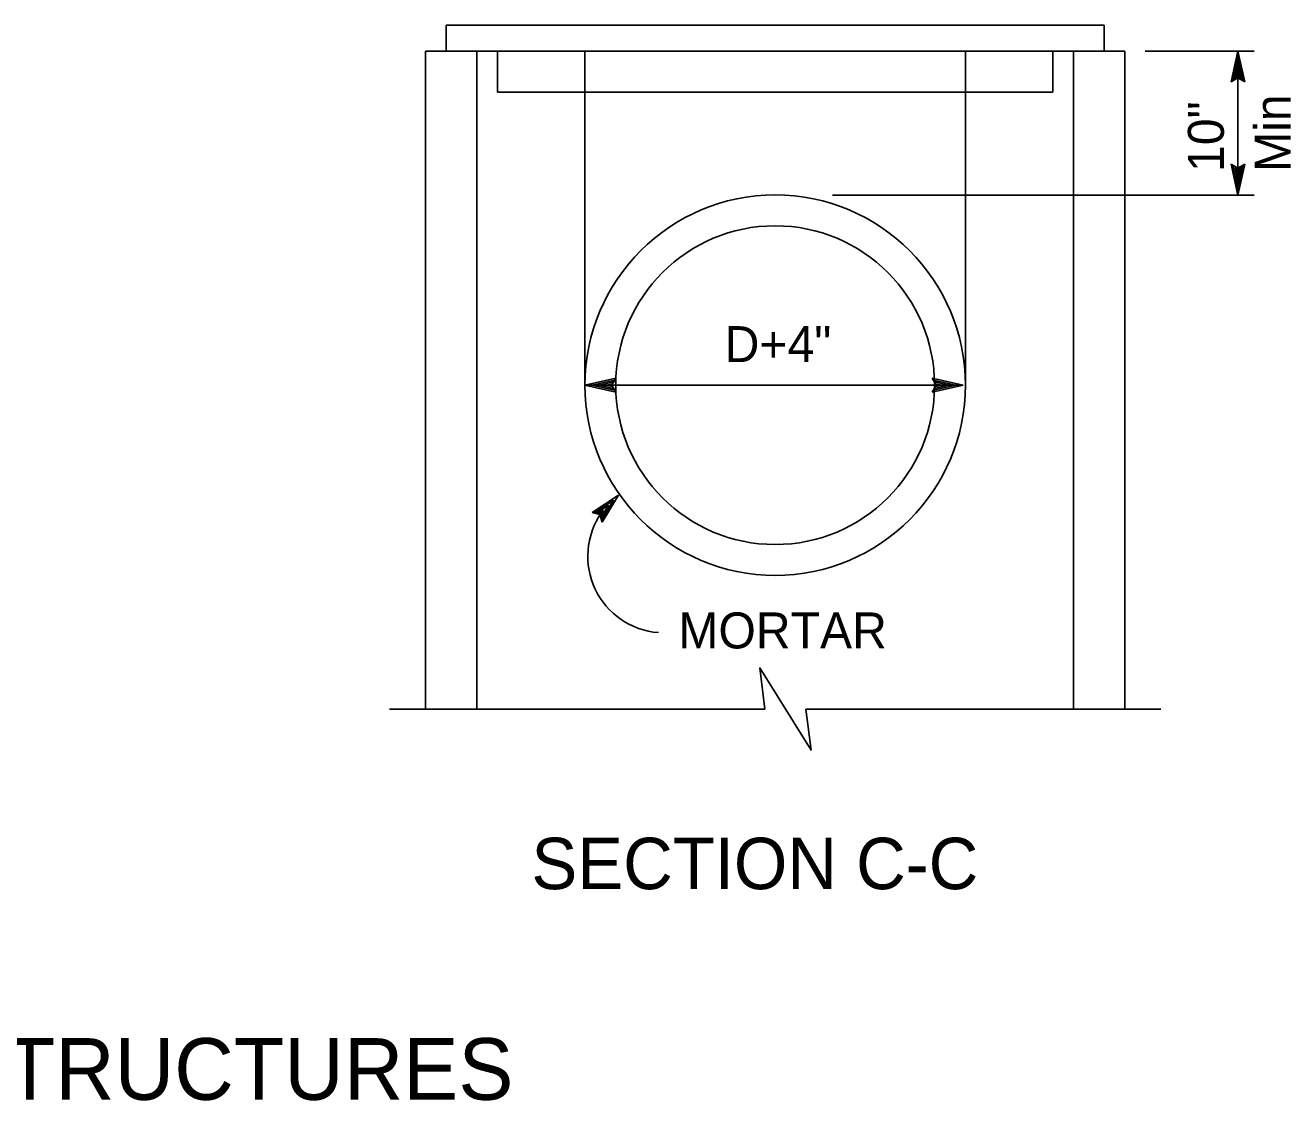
# Model space of a CAD drawing. Extents: x -894 to 866, y -472 to 714.
# Drawn here: x -222.7 to 23.5, y 222.3 to 431.5 of the extents above; entities that cross this region are included whole.
import ezdxf

# ---------------------------------------------------------------- set-up
doc = ezdxf.new("R2010")
doc.units = 0
for name, color, linetype in [('56 Stage 3 Anno', 7, 'Continuous'), ('57 Undefined', 7, 'Continuous'), ('60 Nongeo Data', 7, 'Continuous')]:
    doc.layers.add(name, color=color, linetype=linetype)

msp = doc.modelspace()

# ---------------------------------------------------------------- linework, layer by layer
at = {"layer": '56 Stage 3 Anno'}
for p, q in [((-4.84, 426.48), (16.36, 426.48)), ((11.86, 420.48), (13.2, 426.48)), ((13.2, 426.48), (13.2, 398.47)), ((13.2, 426.48), (13.2, 426.48)), ((13.2, 426.48), (14.53, 420.48)), ((12.21, 420.7), (13.2, 425.1)), ((12.57, 420.93), (13.19, 423.72)), ((13.19, 423.72), (13.82, 420.89)), ((13.2, 425.09), (14.17, 420.72)), ((13.2, 421.28), (11.86, 420.48)), ((12.92, 421.11), (13.19, 422.34)), ((13.19, 422.34), (13.46, 421.13)), ((14.53, 420.48), (13.2, 421.28)), ((11.86, 420.48), (11.86, 420.48)), ((14.53, 420.48), (14.53, 420.48)), ((13.2, 398.47), (11.87, 404.47)), ((11.87, 404.47), (11.87, 404.47)), ((11.87, 404.47), (13.2, 403.67)), ((13.2, 398.47), (11.87, 404.47)), ((11.87, 404.47), (11.87, 404.47)), ((11.87, 404.47), (13.2, 403.67)), ((13.19, 399.87), (12.23, 404.24)), ((13.19, 399.87), (12.23, 404.24)), ((13.2, 401.24), (12.57, 404.06)), ((13.2, 401.24), (12.57, 404.06)), ((13.2, 402.62), (12.93, 403.83)), ((13.2, 402.62), (12.93, 403.83)), ((13.2, 403.67), (14.54, 404.47)), ((14.54, 404.47), (13.2, 398.47)), ((13.2, 403.67), (14.54, 404.47)), ((14.54, 404.47), (13.2, 398.47)), ((14.18, 404.26), (13.2, 399.85)), ((14.18, 404.26), (13.2, 399.85)), ((13.82, 404.02), (13.2, 401.24)), ((13.82, 404.02), (13.2, 401.24)), ((13.47, 403.85), (13.2, 402.62)), ((13.47, 403.85), (13.2, 402.62)), ((14.54, 404.47), (14.54, 404.47)), ((14.54, 404.47), (14.54, 404.47)), ((-65.65, 398.47), (16.36, 398.47)), ((13.2, 398.47), (13.2, 398.47)), ((13.2, 398.47), (13.2, 398.47)), ((-113.82, 361.48), (-107.82, 362.81)), ((-112.43, 361.48), (-108.06, 362.45)), ((-111.06, 361.48), (-108.23, 362.11)), ((-107.82, 362.81), (-108.62, 361.48)), ((-107.82, 362.81), (-107.82, 362.81)), ((-45.48, 361.48), (-46.28, 362.82)), ((-46.28, 362.82), (-46.28, 362.82)), ((-46.28, 362.82), (-40.28, 361.48)), ((-46.06, 362.47), (-41.66, 361.48)), ((-45.83, 362.11), (-43.04, 361.48)), ((-113.82, 361.48), (-40.28, 361.48)), ((-107.82, 360.14), (-113.82, 361.48)), ((-113.82, 361.48), (-113.82, 361.48)), ((-108.04, 360.5), (-112.44, 361.48)), ((-108.27, 360.86), (-111.06, 361.48)), ((-109.68, 361.48), (-108.47, 361.75)), ((-108.45, 361.2), (-109.68, 361.48)), ((-108.62, 361.48), (-107.82, 360.14)), ((-107.82, 360.14), (-107.82, 360.14)), ((-40.28, 361.48), (-46.28, 360.15)), ((-46.28, 360.15), (-45.48, 361.48)), ((-46.28, 360.15), (-46.28, 360.15)), ((-41.67, 361.48), (-46.05, 360.51)), ((-43.04, 361.48), (-45.87, 360.86)), ((-45.65, 361.76), (-44.42, 361.48)), ((-44.42, 361.48), (-45.63, 361.22)), ((-40.28, 361.48), (-40.28, 361.48)), ((-112.43, 336.7), (-107.31, 340.1)), ((-107.31, 340.1), (-110.5, 334.85)), ((-107.31, 340.1), (-107.31, 340.1)), ((-112.02, 336.61), (-108.26, 339.1)), ((-111.6, 336.53), (-109.22, 338.11)), ((-109.22, 338.11), (-110.73, 335.63)), ((-108.27, 339.09), (-110.6, 335.27)), ((-110.91, 336.35), (-112.43, 336.7)), ((-112.43, 336.7), (-112.43, 336.7)), ((-111.23, 336.41), (-110.18, 337.11)), ((-110.5, 334.85), (-110.91, 336.35)), ((-110.18, 337.11), (-110.82, 336.05)), ((-110.5, 334.85), (-110.5, 334.85))]:
    msp.add_line(p, q, dxfattribs=at)
msp.add_arc((-98.37, 328.18), 14.89, 145.4331, 265.5108, dxfattribs=at)
at = {"layer": '60 Nongeo Data'}
for p, q in [((-140.82, 431.48), (-12.82, 431.48)), ((-140.82, 426.48), (-140.82, 431.48)), ((-12.82, 426.48), (-12.82, 431.48)), ((-144.82, 426.48), (-8.82, 426.48)), ((-144.82, 298.48), (-144.82, 426.48)), ((-134.82, 298.48), (-134.82, 426.48)), ((-130.82, 418.48), (-130.82, 426.48)), ((-113.82, 361.48), (-113.82, 426.48)), ((-39.82, 361.48), (-39.82, 426.48)), ((-22.82, 418.48), (-22.82, 426.48)), ((-18.82, 298.48), (-18.82, 426.48)), ((-8.82, 298.48), (-8.82, 426.48)), ((-130.82, 418.48), (-113.82, 418.48)), ((-113.82, 418.48), (-39.82, 418.48)), ((-39.82, 418.48), (-22.82, 418.48)), ((-151.82, 298.48), (-78.83, 298.48)), ((-70.83, 298.48), (-1.82, 298.48))]:
    msp.add_line(p, q, dxfattribs=at)
msp.add_lwpolyline([(-70.83, 298.48), (-69.83, 290.48), (-79.83, 306.48), (-78.83, 298.48)], dxfattribs=at)
for radius in [37, 31]:
    msp.add_circle((-76.82, 361.48), radius, dxfattribs=at)

# ---------------------------------------------------------------- texts
at = {"layer": '57 Undefined'}
for s, p in [('10"', (10.46, 402.96)), ('Min', (23.46, 402.96))]:
    msp.add_text(s, height=7, rotation=90, dxfattribs=at).set_placement(p)
for s, height, p in [('D+4"', 7, (-86.65, 365.96)), ('MORTAR', 7, (-95.65, 310.27)), ('SECTION C-C', 10, (-124.23, 263.44)), ('SLOTTED DRAIN CONNECTIONS TO STANDARD INLET STRUCTURES', 12, (-662.67, 222.46))]:
    msp.add_text(s, height=height, dxfattribs=at).set_placement(p)

doc.saveas('drawing.dxf')
